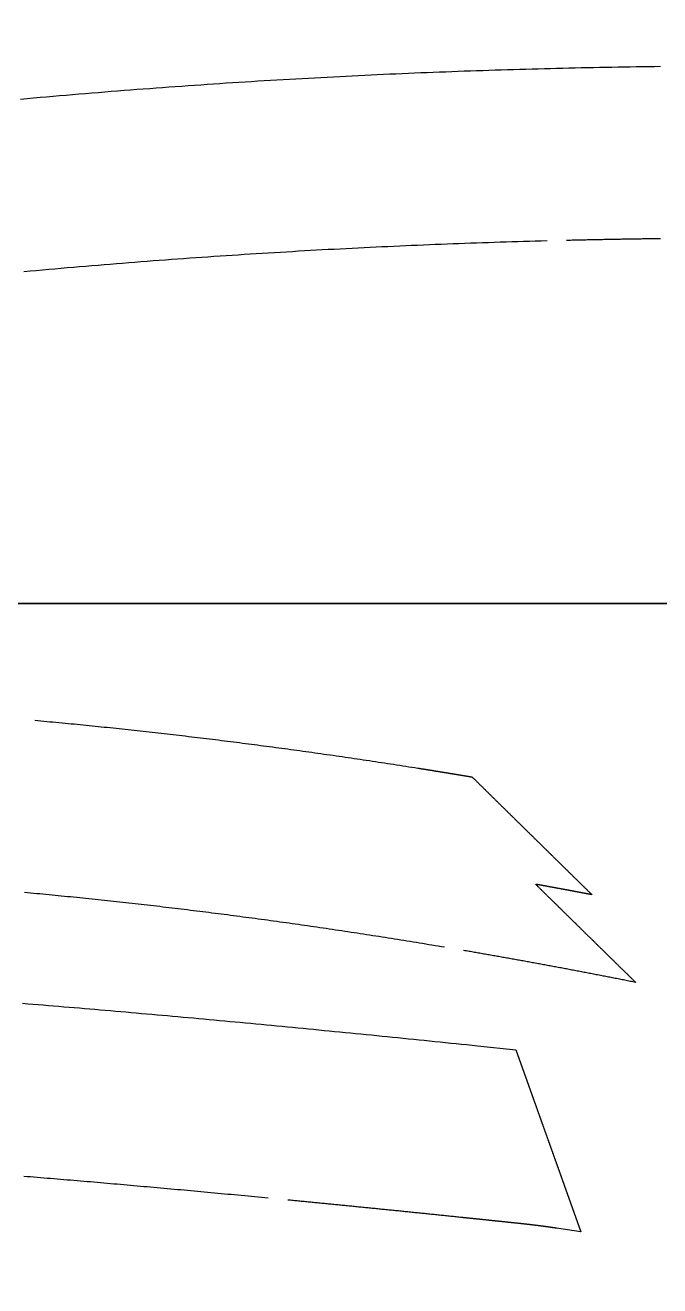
# Model space of a CAD drawing. Extents: x -513 to 387, y 75 to 375.
# Drawn here: x 272.2 to 304.8, y 140.1 to 205 of the extents above; entities that cross this region are included whole.
import ezdxf

# ---------------------------------------------------------------- set-up
doc = ezdxf.new("R2010")
doc.units = 0
doc.layers.get('0').update_dxf_attribs({"linetype": 'CONTINUOUS'})
doc.layers.add('CADRE', color=1, linetype='CONTINUOUS')

msp = doc.modelspace()

# ---------------------------------------------------------------- linework, layer by layer
for p, q in [((295.457, 152.496), (297.429, 152.29)), ((297.429, 152.29), (298.252, 149.986)), ((299.812, 145.619), (300.778, 142.921)), ((300.778, 142.921), (299.527, 143.107))]:
    msp.add_line(p, q)
for points in [[(271.955, 201.223, 0), (272.289, 201.253, 0), (272.624, 201.283, 0), (272.958, 201.313, 0), (273.291, 201.342, 0), (273.625, 201.371, 0), (273.958, 201.4, 0), (274.291, 201.428, 0), (274.624, 201.456, 0), (274.956, 201.484, 0), (275.288, 201.512, 0), (275.62, 201.539, 0), (275.952, 201.566, 0), (276.283, 201.593, 0), (276.614, 201.619, 0), (276.945, 201.645, 0), (277.276, 201.671, 0), (277.606, 201.697, 0), (277.936, 201.722, 0), (278.266, 201.747, 0), (278.596, 201.772, 0), (278.925, 201.796, 0), (279.254, 201.821, 0), (279.583, 201.844, 0), (279.912, 201.868, 0), (280.24, 201.891, 0), (280.568, 201.914, 0), (280.896, 201.937, 0), (281.224, 201.96, 0), (281.551, 201.982, 0), (281.878, 202.004, 0), (282.205, 202.026, 0), (282.531, 202.047, 0), (282.858, 202.068, 0), (283.184, 202.089, 0), (283.51, 202.11, 0), (283.836, 202.13, 0), (284.161, 202.15, 0), (284.486, 202.17, 0), (284.811, 202.189, 0), (285.136, 202.209, 0), (285.461, 202.228, 0), (285.785, 202.246, 0), (286.109, 202.265, 0), (286.433, 202.283, 0), (286.757, 202.301, 0), (287.08, 202.318, 0), (287.403, 202.336, 0), (287.726, 202.353, 0), (288.049, 202.37, 0), (288.371, 202.386, 0), (288.694, 202.403, 0), (289.016, 202.419, 0), (289.338, 202.435, 0), (289.659, 202.45, 0), (289.981, 202.466, 0), (290.302, 202.481, 0), (290.623, 202.495, 0), (290.944, 202.51, 0), (291.264, 202.524, 0), (291.585, 202.538, 0), (291.905, 202.552, 0), (292.225, 202.566, 0), (292.545, 202.579, 0), (292.864, 202.592, 0), (293.184, 202.605, 0), (293.503, 202.617, 0), (293.822, 202.629, 0), (294.141, 202.641, 0), (294.459, 202.653, 0), (294.777, 202.665, 0), (295.096, 202.676, 0), (295.414, 202.687, 0), (295.731, 202.698, 0), (296.049, 202.708, 0), (296.366, 202.719, 0), (296.684, 202.729, 0), (297.001, 202.739, 0), (297.318, 202.748, 0), (297.634, 202.758, 0), (297.951, 202.767, 0), (298.267, 202.775, 0), (298.583, 202.784, 0), (298.899, 202.792, 0), (299.215, 202.801, 0), (299.53, 202.808, 0), (299.846, 202.816, 0), (300.161, 202.824, 0), (300.476, 202.831, 0), (300.791, 202.838, 0), (301.106, 202.844, 0), (301.42, 202.851, 0), (301.734, 202.857, 0), (302.049, 202.863, 0), (302.363, 202.869, 0), (302.676, 202.875, 0), (302.99, 202.88, 0), (303.304, 202.885, 0), (303.617, 202.89, 0), (303.93, 202.895, 0), (304.243, 202.899, 0), (304.556, 202.903, 0), (304.869, 202.907, 0)], [(304.869, 194.031, 0), (304.799, 194.03, 0), (304.728, 194.029, 0), (304.657, 194.028, 0), (304.586, 194.027, 0), (304.515, 194.026, 0), (304.444, 194.025, 0), (304.374, 194.025, 0), (304.303, 194.024, 0), (304.232, 194.023, 0), (304.161, 194.022, 0), (304.09, 194.021, 0), (304.019, 194.019, 0), (303.948, 194.018, 0), (303.877, 194.017, 0), (303.806, 194.016, 0), (303.735, 194.015, 0), (303.664, 194.014, 0), (303.594, 194.013, 0), (303.523, 194.012, 0), (303.452, 194.011, 0), (303.381, 194.01, 0), (303.31, 194.009, 0), (303.239, 194.007, 0), (303.168, 194.006, 0), (303.097, 194.005, 0), (303.026, 194.004, 0), (302.955, 194.003, 0), (302.884, 194.001, 0), (302.812, 194, 0), (302.741, 193.999, 0), (302.67, 193.998, 0), (302.599, 193.996, 0), (302.528, 193.995, 0), (302.457, 193.994, 0), (302.386, 193.993, 0), (302.315, 193.991, 0), (302.244, 193.99, 0), (302.173, 193.989, 0), (302.102, 193.987, 0), (302.03, 193.986, 0), (301.959, 193.985, 0), (301.888, 193.983, 0), (301.817, 193.982, 0), (301.746, 193.98, 0), (301.675, 193.979, 0), (301.603, 193.977, 0), (301.532, 193.976, 0), (301.461, 193.975, 0), (301.39, 193.973, 0), (301.319, 193.972, 0), (301.247, 193.97, 0), (301.176, 193.969, 0), (301.105, 193.967, 0), (301.034, 193.966, 0), (300.962, 193.964, 0), (300.891, 193.962, 0), (300.82, 193.961, 0), (300.749, 193.959, 0), (300.677, 193.958, 0), (300.606, 193.956, 0), (300.535, 193.955, 0), (300.463, 193.953, 0), (300.392, 193.951, 0), (300.321, 193.95, 0), (300.249, 193.948, 0), (300.178, 193.946, 0), (300.107, 193.945, 0), (300.035, 193.943, 0)], [(299.035, 193.918, 0), (298.735, 193.91, 0), (298.433, 193.901, 0), (298.132, 193.893, 0), (297.831, 193.884, 0), (297.529, 193.875, 0), (297.227, 193.866, 0), (296.926, 193.857, 0), (296.623, 193.847, 0), (296.321, 193.837, 0), (296.019, 193.827, 0), (295.716, 193.817, 0), (295.413, 193.807, 0), (295.11, 193.796, 0), (294.807, 193.785, 0), (294.504, 193.774, 0), (294.2, 193.762, 0), (293.897, 193.751, 0), (293.593, 193.739, 0), (293.289, 193.727, 0), (292.985, 193.714, 0), (292.68, 193.702, 0), (292.376, 193.689, 0), (292.071, 193.676, 0), (291.766, 193.663, 0), (291.461, 193.649, 0), (291.155, 193.636, 0), (290.85, 193.622, 0), (290.544, 193.607, 0), (290.238, 193.593, 0), (289.932, 193.578, 0), (289.626, 193.563, 0), (289.319, 193.548, 0), (289.013, 193.533, 0), (288.706, 193.517, 0), (288.399, 193.501, 0), (288.091, 193.485, 0), (287.784, 193.469, 0), (287.476, 193.452, 0), (287.168, 193.435, 0), (286.86, 193.418, 0), (286.552, 193.401, 0), (286.243, 193.383, 0), (285.934, 193.365, 0), (285.626, 193.347, 0), (285.316, 193.329, 0), (285.007, 193.31, 0), (284.697, 193.292, 0), (284.388, 193.272, 0), (284.078, 193.253, 0), (283.767, 193.234, 0), (283.457, 193.214, 0), (283.146, 193.194, 0), (282.835, 193.173, 0), (282.524, 193.153, 0), (282.213, 193.132, 0), (281.901, 193.111, 0), (281.589, 193.089, 0), (281.277, 193.068, 0), (280.965, 193.046, 0), (280.653, 193.024, 0), (280.34, 193.001, 0), (280.027, 192.979, 0), (279.714, 192.956, 0), (279.401, 192.933, 0), (279.087, 192.909, 0), (278.773, 192.886, 0), (278.459, 192.862, 0), (278.145, 192.837, 0), (277.83, 192.813, 0), (277.515, 192.788, 0), (277.2, 192.763, 0), (276.885, 192.738, 0), (276.569, 192.712, 0), (276.254, 192.687, 0), (275.937, 192.661, 0), (275.621, 192.634, 0), (275.305, 192.608, 0), (274.988, 192.581, 0), (274.671, 192.554, 0), (274.354, 192.526, 0), (274.036, 192.499, 0), (273.718, 192.471, 0), (273.4, 192.442, 0), (273.082, 192.414, 0), (272.763, 192.385, 0), (272.445, 192.356, 0), (272.125, 192.327, 0)], [(272.69, 169.247, 0), (272.845, 169.233, 0), (273, 169.219, 0), (273.155, 169.205, 0), (273.31, 169.19, 0), (273.465, 169.176, 0), (273.62, 169.161, 0), (273.775, 169.147, 0), (273.929, 169.132, 0), (274.084, 169.117, 0), (274.239, 169.102, 0), (274.394, 169.087, 0), (274.549, 169.072, 0), (274.704, 169.057, 0), (274.858, 169.042, 0), (275.013, 169.027, 0), (275.168, 169.011, 0), (275.323, 168.996, 0), (275.477, 168.98, 0), (275.632, 168.965, 0), (275.787, 168.949, 0), (275.942, 168.933, 0), (276.096, 168.917, 0), (276.251, 168.901, 0), (276.406, 168.885, 0), (276.561, 168.869, 0), (276.715, 168.853, 0), (276.87, 168.837, 0), (277.025, 168.821, 0), (277.179, 168.804, 0), (277.334, 168.788, 0), (277.489, 168.771, 0), (277.644, 168.754, 0), (277.798, 168.738, 0), (277.953, 168.721, 0), (278.108, 168.704, 0), (278.262, 168.687, 0), (278.417, 168.67, 0), (278.572, 168.652, 0), (278.726, 168.635, 0), (278.881, 168.618, 0), (279.036, 168.6, 0), (279.191, 168.583, 0), (279.345, 168.565, 0), (279.5, 168.548, 0), (279.655, 168.53, 0), (279.809, 168.512, 0), (279.964, 168.494, 0), (280.119, 168.476, 0), (280.274, 168.458, 0), (280.428, 168.44, 0), (280.583, 168.421, 0), (280.738, 168.403, 0), (280.893, 168.385, 0), (281.047, 168.366, 0), (281.202, 168.348, 0), (281.357, 168.329, 0), (281.512, 168.31, 0), (281.667, 168.291, 0), (281.821, 168.272, 0), (281.976, 168.253, 0), (282.131, 168.234, 0), (282.286, 168.215, 0), (282.441, 168.196, 0), (282.596, 168.176, 0), (282.751, 168.157, 0), (282.906, 168.137, 0), (283.06, 168.118, 0), (283.215, 168.098, 0), (283.37, 168.078, 0), (283.525, 168.059, 0), (283.68, 168.039, 0), (283.835, 168.019, 0), (283.99, 167.998, 0), (284.145, 167.978, 0), (284.3, 167.958, 0), (284.455, 167.938, 0), (284.61, 167.917, 0), (284.765, 167.897, 0), (284.921, 167.876, 0), (285.076, 167.855, 0), (285.231, 167.834, 0), (285.386, 167.814, 0), (285.541, 167.793, 0), (285.696, 167.772, 0), (285.851, 167.75, 0), (286.007, 167.729, 0), (286.162, 167.708, 0), (286.317, 167.687, 0), (286.473, 167.665, 0), (286.628, 167.643, 0), (286.783, 167.622, 0), (286.939, 167.6, 0), (287.094, 167.578, 0), (287.249, 167.556, 0), (287.405, 167.534, 0), (287.56, 167.512, 0), (287.716, 167.49, 0), (287.871, 167.468, 0), (288.027, 167.446, 0), (288.182, 167.423, 0), (288.338, 167.401, 0), (288.493, 167.378, 0), (288.649, 167.355, 0), (288.805, 167.333, 0), (288.96, 167.31, 0), (289.116, 167.287, 0), (289.272, 167.264, 0), (289.428, 167.241, 0), (289.584, 167.218, 0), (289.739, 167.194, 0), (289.895, 167.171, 0), (290.051, 167.147, 0), (290.207, 167.124, 0), (290.363, 167.1, 0), (290.519, 167.077, 0), (290.675, 167.053, 0), (290.831, 167.029, 0), (290.987, 167.005, 0), (291.143, 166.981, 0), (291.299, 166.957, 0), (291.456, 166.932, 0), (291.612, 166.908, 0), (291.768, 166.884, 0), (291.924, 166.859, 0), (292.081, 166.835, 0), (292.237, 166.81, 0), (292.394, 166.785, 0)], [(292.394, 166.785, 0), (292.406, 166.783, 0), (292.419, 166.781, 0), (292.431, 166.779, 0), (292.443, 166.777, 0), (292.456, 166.775, 0), (292.468, 166.773, 0), (292.481, 166.771, 0), (292.493, 166.769, 0), (292.506, 166.767, 0), (292.518, 166.765, 0), (292.531, 166.763, 0), (292.543, 166.761, 0), (292.556, 166.759, 0), (292.568, 166.757, 0), (292.581, 166.756, 0), (292.593, 166.754, 0), (292.606, 166.752, 0), (292.618, 166.75, 0), (292.631, 166.748, 0), (292.643, 166.746, 0), (292.656, 166.744, 0), (292.668, 166.742, 0), (292.681, 166.74, 0), (292.693, 166.738, 0), (292.706, 166.736, 0), (292.718, 166.734, 0), (292.731, 166.732, 0), (292.743, 166.73, 0), (292.755, 166.728, 0), (292.768, 166.726, 0), (292.78, 166.724, 0), (292.793, 166.722, 0), (292.805, 166.72, 0), (292.818, 166.718, 0), (292.83, 166.716, 0), (292.843, 166.714, 0), (292.855, 166.712, 0), (292.868, 166.71, 0), (292.88, 166.708, 0), (292.893, 166.706, 0), (292.905, 166.704, 0), (292.918, 166.702, 0), (292.93, 166.7, 0), (292.943, 166.698, 0), (292.955, 166.696, 0), (292.968, 166.694, 0), (292.98, 166.692, 0), (292.993, 166.69, 0), (293.005, 166.688, 0), (293.018, 166.686, 0), (293.03, 166.684, 0), (293.043, 166.682, 0), (293.055, 166.68, 0), (293.068, 166.678, 0), (293.08, 166.676, 0), (293.093, 166.674, 0), (293.105, 166.672, 0), (293.118, 166.67, 0), (293.13, 166.668, 0), (293.143, 166.666, 0), (293.155, 166.664, 0), (293.168, 166.662, 0), (293.18, 166.66, 0), (293.193, 166.658, 0), (293.205, 166.655, 0), (293.218, 166.653, 0), (293.23, 166.651, 0), (293.242, 166.649, 0), (293.255, 166.647, 0), (293.267, 166.645, 0), (293.28, 166.643, 0), (293.292, 166.641, 0), (293.305, 166.639, 0), (293.317, 166.637, 0), (293.33, 166.635, 0), (293.342, 166.633, 0), (293.355, 166.631, 0), (293.367, 166.629, 0), (293.38, 166.627, 0), (293.392, 166.625, 0), (293.405, 166.623, 0), (293.417, 166.621, 0), (293.43, 166.619, 0), (293.442, 166.617, 0), (293.455, 166.615, 0), (293.467, 166.613, 0), (293.48, 166.611, 0), (293.492, 166.609, 0), (293.505, 166.607, 0), (293.517, 166.605, 0), (293.53, 166.603, 0), (293.542, 166.601, 0), (293.555, 166.599, 0), (293.567, 166.597, 0), (293.58, 166.595, 0), (293.592, 166.593, 0), (293.605, 166.591, 0), (293.617, 166.589, 0), (293.63, 166.587, 0), (293.642, 166.585, 0), (293.655, 166.583, 0), (293.667, 166.581, 0), (293.68, 166.579, 0), (293.692, 166.577, 0), (293.705, 166.574, 0), (293.717, 166.572, 0), (293.73, 166.57, 0), (293.742, 166.568, 0), (293.755, 166.566, 0), (293.767, 166.564, 0), (293.78, 166.562, 0), (293.792, 166.56, 0), (293.805, 166.558, 0), (293.817, 166.556, 0), (293.83, 166.554, 0), (293.842, 166.552, 0), (293.855, 166.55, 0), (293.867, 166.548, 0), (293.88, 166.546, 0), (293.892, 166.544, 0), (293.905, 166.542, 0), (293.917, 166.54, 0), (293.93, 166.538, 0), (293.942, 166.536, 0), (293.955, 166.534, 0), (293.968, 166.532, 0), (293.98, 166.53, 0), (293.993, 166.528, 0), (294.005, 166.525, 0), (294.018, 166.523, 0), (294.03, 166.521, 0), (294.043, 166.519, 0), (294.055, 166.517, 0), (294.068, 166.515, 0), (294.08, 166.513, 0), (294.093, 166.511, 0), (294.105, 166.509, 0), (294.118, 166.507, 0), (294.13, 166.505, 0), (294.143, 166.503, 0), (294.155, 166.501, 0), (294.168, 166.499, 0), (294.18, 166.497, 0), (294.193, 166.495, 0), (294.205, 166.493, 0), (294.218, 166.491, 0), (294.23, 166.488, 0), (294.243, 166.486, 0), (294.255, 166.484, 0), (294.268, 166.482, 0), (294.28, 166.48, 0), (294.293, 166.478, 0), (294.305, 166.476, 0), (294.318, 166.474, 0), (294.33, 166.472, 0), (294.343, 166.47, 0), (294.355, 166.468, 0), (294.368, 166.466, 0), (294.38, 166.464, 0), (294.393, 166.462, 0), (294.405, 166.46, 0), (294.418, 166.458, 0), (294.43, 166.455, 0), (294.443, 166.453, 0), (294.456, 166.451, 0), (294.468, 166.449, 0), (294.481, 166.447, 0), (294.493, 166.445, 0), (294.506, 166.443, 0), (294.518, 166.441, 0), (294.531, 166.439, 0), (294.543, 166.437, 0), (294.556, 166.435, 0), (294.568, 166.433, 0), (294.581, 166.431, 0), (294.593, 166.429, 0), (294.606, 166.426, 0), (294.618, 166.424, 0), (294.631, 166.422, 0), (294.643, 166.42, 0), (294.656, 166.418, 0), (294.668, 166.416, 0), (294.681, 166.414, 0), (294.693, 166.412, 0), (294.706, 166.41, 0), (294.718, 166.408, 0), (294.731, 166.406, 0), (294.743, 166.404, 0), (294.756, 166.401, 0), (294.769, 166.399, 0), (294.781, 166.397, 0), (294.794, 166.395, 0), (294.806, 166.393, 0), (294.819, 166.391, 0), (294.831, 166.389, 0), (294.844, 166.387, 0), (294.856, 166.385, 0), (294.869, 166.383, 0), (294.881, 166.381, 0), (294.894, 166.379, 0), (294.906, 166.376, 0), (294.919, 166.374, 0), (294.931, 166.372, 0), (294.944, 166.37, 0), (294.956, 166.368, 0), (294.969, 166.366, 0), (294.981, 166.364, 0), (294.994, 166.362, 0), (295.006, 166.36, 0), (295.019, 166.358, 0), (295.032, 166.356, 0), (295.044, 166.353, 0), (295.057, 166.351, 0), (295.069, 166.349, 0), (295.082, 166.347, 0), (295.094, 166.345, 0), (295.107, 166.343, 0), (295.119, 166.341, 0), (295.132, 166.339, 0), (295.144, 166.337, 0), (295.157, 166.335, 0), (295.169, 166.332, 0), (295.182, 166.33, 0)], [(295.182, 166.33, 0), (295.209, 166.303, 0), (295.237, 166.276, 0), (295.265, 166.249, 0), (295.292, 166.222, 0), (295.32, 166.194, 0), (295.348, 166.167, 0), (295.375, 166.14, 0), (295.403, 166.113, 0), (295.43, 166.086, 0), (295.458, 166.058, 0), (295.486, 166.031, 0), (295.513, 166.004, 0), (295.541, 165.977, 0), (295.569, 165.95, 0), (295.596, 165.922, 0), (295.624, 165.895, 0), (295.651, 165.868, 0), (295.679, 165.841, 0), (295.707, 165.814, 0), (295.734, 165.786, 0), (295.762, 165.759, 0), (295.79, 165.732, 0), (295.817, 165.705, 0), (295.845, 165.678, 0), (295.873, 165.65, 0), (295.9, 165.623, 0), (295.928, 165.596, 0), (295.955, 165.569, 0), (295.983, 165.542, 0), (296.011, 165.514, 0), (296.038, 165.487, 0), (296.066, 165.46, 0), (296.094, 165.433, 0), (296.121, 165.406, 0), (296.149, 165.378, 0), (296.176, 165.351, 0), (296.204, 165.324, 0), (296.232, 165.297, 0), (296.259, 165.27, 0), (296.287, 165.242, 0), (296.315, 165.215, 0), (296.342, 165.188, 0), (296.37, 165.161, 0), (296.397, 165.134, 0), (296.425, 165.106, 0), (296.453, 165.079, 0), (296.48, 165.052, 0), (296.508, 165.025, 0), (296.536, 164.998, 0), (296.563, 164.97, 0), (296.591, 164.943, 0), (296.619, 164.916, 0), (296.646, 164.889, 0), (296.674, 164.862, 0), (296.701, 164.835, 0), (296.729, 164.807, 0), (296.757, 164.78, 0), (296.784, 164.753, 0), (296.812, 164.726, 0), (296.84, 164.699, 0), (296.867, 164.671, 0), (296.895, 164.644, 0), (296.922, 164.617, 0), (296.95, 164.59, 0), (296.978, 164.563, 0), (297.005, 164.535, 0), (297.033, 164.508, 0), (297.061, 164.481, 0), (297.088, 164.454, 0), (297.116, 164.427, 0), (297.144, 164.4, 0), (297.171, 164.372, 0), (297.199, 164.345, 0), (297.226, 164.318, 0), (297.254, 164.291, 0), (297.282, 164.264, 0), (297.309, 164.236, 0), (297.337, 164.209, 0), (297.365, 164.182, 0), (297.392, 164.155, 0), (297.42, 164.128, 0), (297.448, 164.101, 0), (297.475, 164.073, 0), (297.503, 164.046, 0), (297.53, 164.019, 0), (297.558, 163.992, 0), (297.586, 163.965, 0), (297.613, 163.937, 0), (297.641, 163.91, 0), (297.669, 163.883, 0), (297.696, 163.856, 0), (297.724, 163.829, 0), (297.752, 163.801, 0), (297.779, 163.774, 0), (297.807, 163.747, 0), (297.834, 163.72, 0), (297.862, 163.693, 0), (297.89, 163.666, 0), (297.917, 163.638, 0), (297.945, 163.611, 0), (297.973, 163.584, 0), (298, 163.557, 0), (298.028, 163.53, 0), (298.056, 163.503, 0), (298.083, 163.475, 0), (298.111, 163.448, 0), (298.138, 163.421, 0), (298.166, 163.394, 0), (298.194, 163.367, 0), (298.221, 163.339, 0), (298.249, 163.312, 0), (298.277, 163.285, 0), (298.304, 163.258, 0), (298.332, 163.231, 0), (298.36, 163.204, 0), (298.387, 163.176, 0), (298.415, 163.149, 0), (298.442, 163.122, 0), (298.47, 163.095, 0), (298.498, 163.068, 0), (298.525, 163.04, 0), (298.553, 163.013, 0), (298.581, 162.986, 0), (298.608, 162.959, 0), (298.636, 162.932, 0), (298.664, 162.905, 0), (298.691, 162.877, 0), (298.719, 162.85, 0), (298.747, 162.823, 0), (298.774, 162.796, 0), (298.802, 162.769, 0), (298.829, 162.742, 0), (298.857, 162.714, 0), (298.885, 162.687, 0), (298.912, 162.66, 0), (298.94, 162.633, 0), (298.968, 162.606, 0), (298.995, 162.579, 0), (299.023, 162.551, 0), (299.051, 162.524, 0), (299.078, 162.497, 0), (299.106, 162.47, 0), (299.134, 162.443, 0), (299.161, 162.415, 0), (299.189, 162.388, 0), (299.216, 162.361, 0), (299.244, 162.334, 0), (299.272, 162.307, 0), (299.299, 162.28, 0), (299.327, 162.252, 0), (299.355, 162.225, 0), (299.382, 162.198, 0), (299.41, 162.171, 0), (299.438, 162.144, 0), (299.465, 162.117, 0), (299.493, 162.089, 0), (299.521, 162.062, 0), (299.548, 162.035, 0), (299.576, 162.008, 0), (299.604, 161.981, 0), (299.631, 161.954, 0), (299.659, 161.926, 0), (299.686, 161.899, 0), (299.714, 161.872, 0), (299.742, 161.845, 0), (299.769, 161.818, 0), (299.797, 161.791, 0), (299.825, 161.763, 0), (299.852, 161.736, 0), (299.88, 161.709, 0), (299.908, 161.682, 0), (299.935, 161.655, 0), (299.963, 161.628, 0), (299.991, 161.6, 0), (300.018, 161.573, 0), (300.046, 161.546, 0), (300.074, 161.519, 0), (300.101, 161.492, 0), (300.129, 161.465, 0), (300.156, 161.437, 0), (300.184, 161.41, 0), (300.212, 161.383, 0), (300.239, 161.356, 0), (300.267, 161.329, 0), (300.295, 161.302, 0), (300.322, 161.274, 0), (300.35, 161.247, 0), (300.378, 161.22, 0), (300.405, 161.193, 0), (300.433, 161.166, 0), (300.461, 161.139, 0), (300.488, 161.111, 0), (300.516, 161.084, 0), (300.544, 161.057, 0), (300.571, 161.03, 0), (300.599, 161.003, 0), (300.627, 160.976, 0), (300.654, 160.948, 0), (300.682, 160.921, 0), (300.71, 160.894, 0), (300.737, 160.867, 0), (300.765, 160.84, 0), (300.793, 160.813, 0), (300.82, 160.785, 0), (300.848, 160.758, 0), (300.876, 160.731, 0), (300.903, 160.704, 0), (300.931, 160.677, 0), (300.958, 160.65, 0), (300.986, 160.622, 0), (301.014, 160.595, 0), (301.041, 160.568, 0), (301.069, 160.541, 0), (301.097, 160.514, 0), (301.124, 160.487, 0), (301.152, 160.459, 0), (301.18, 160.432, 0), (301.207, 160.405, 0), (301.235, 160.378, 0), (301.263, 160.351, 0), (301.29, 160.324, 0), (301.318, 160.296, 0), (301.346, 160.269, 0)], [(293.759, 157.565, 0), (293.598, 157.592, 0), (293.437, 157.619, 0), (293.276, 157.646, 0), (293.116, 157.673, 0), (292.955, 157.699, 0), (292.794, 157.726, 0), (292.633, 157.752, 0), (292.473, 157.779, 0), (292.312, 157.805, 0), (292.152, 157.831, 0), (291.991, 157.857, 0), (291.831, 157.883, 0), (291.67, 157.909, 0), (291.51, 157.934, 0), (291.35, 157.96, 0), (291.19, 157.986, 0), (291.029, 158.011, 0), (290.869, 158.036, 0), (290.709, 158.062, 0), (290.549, 158.087, 0), (290.389, 158.112, 0), (290.229, 158.137, 0), (290.069, 158.162, 0), (289.909, 158.187, 0), (289.749, 158.211, 0), (289.59, 158.236, 0), (289.43, 158.26, 0), (289.27, 158.285, 0), (289.11, 158.309, 0), (288.951, 158.333, 0), (288.791, 158.358, 0), (288.632, 158.382, 0), (288.472, 158.406, 0), (288.313, 158.429, 0), (288.153, 158.453, 0), (287.994, 158.477, 0), (287.834, 158.5, 0), (287.675, 158.524, 0), (287.516, 158.547, 0), (287.356, 158.571, 0), (287.197, 158.594, 0), (287.038, 158.617, 0), (286.879, 158.64, 0), (286.72, 158.663, 0), (286.561, 158.686, 0), (286.402, 158.709, 0), (286.243, 158.731, 0), (286.084, 158.754, 0), (285.925, 158.776, 0), (285.766, 158.799, 0), (285.607, 158.821, 0), (285.448, 158.843, 0), (285.289, 158.865, 0), (285.13, 158.887, 0), (284.971, 158.909, 0), (284.812, 158.931, 0), (284.654, 158.953, 0), (284.495, 158.974, 0), (284.336, 158.996, 0), (284.178, 159.017, 0), (284.019, 159.039, 0), (283.86, 159.06, 0), (283.702, 159.081, 0), (283.543, 159.102, 0), (283.384, 159.123, 0), (283.226, 159.144, 0), (283.067, 159.165, 0), (282.909, 159.185, 0), (282.75, 159.206, 0), (282.592, 159.227, 0), (282.433, 159.247, 0), (282.275, 159.267, 0), (282.117, 159.288, 0), (281.958, 159.308, 0), (281.8, 159.328, 0), (281.641, 159.348, 0), (281.483, 159.368, 0), (281.325, 159.388, 0), (281.166, 159.407, 0), (281.008, 159.427, 0), (280.85, 159.446, 0), (280.692, 159.466, 0), (280.533, 159.485, 0), (280.375, 159.504, 0), (280.217, 159.524, 0), (280.059, 159.543, 0), (279.9, 159.562, 0), (279.742, 159.58, 0), (279.584, 159.599, 0), (279.426, 159.618, 0), (279.268, 159.637, 0), (279.109, 159.655, 0), (278.951, 159.674, 0), (278.793, 159.692, 0), (278.635, 159.71, 0), (278.477, 159.728, 0), (278.319, 159.746, 0), (278.16, 159.764, 0), (278.002, 159.782, 0), (277.844, 159.8, 0), (277.686, 159.818, 0), (277.528, 159.835, 0), (277.37, 159.853, 0), (277.212, 159.87, 0), (277.054, 159.888, 0), (276.895, 159.905, 0), (276.737, 159.922, 0), (276.579, 159.939, 0), (276.421, 159.956, 0), (276.263, 159.973, 0), (276.105, 159.99, 0), (275.947, 160.007, 0), (275.789, 160.023, 0), (275.63, 160.04, 0), (275.472, 160.057, 0), (275.314, 160.073, 0), (275.156, 160.089, 0), (274.998, 160.105, 0), (274.84, 160.121, 0), (274.682, 160.138, 0), (274.523, 160.153, 0), (274.365, 160.169, 0), (274.207, 160.185, 0), (274.049, 160.201, 0), (273.891, 160.216, 0), (273.732, 160.232, 0), (273.574, 160.247, 0), (273.416, 160.263, 0), (273.258, 160.278, 0), (273.099, 160.293, 0), (272.941, 160.308, 0), (272.783, 160.323, 0), (272.625, 160.338, 0), (272.466, 160.353, 0), (272.308, 160.367, 0), (272.15, 160.382, 0)], [(301.346, 160.269, 0), (301.333, 160.272, 0), (301.32, 160.274, 0), (301.307, 160.277, 0), (301.294, 160.279, 0), (301.281, 160.282, 0), (301.268, 160.284, 0), (301.255, 160.287, 0), (301.242, 160.289, 0), (301.229, 160.291, 0), (301.216, 160.294, 0), (301.203, 160.296, 0), (301.19, 160.299, 0), (301.177, 160.301, 0), (301.164, 160.304, 0), (301.151, 160.306, 0), (301.138, 160.309, 0), (301.125, 160.311, 0), (301.112, 160.314, 0), (301.099, 160.316, 0), (301.086, 160.319, 0), (301.073, 160.321, 0), (301.06, 160.323, 0), (301.047, 160.326, 0), (301.034, 160.328, 0), (301.021, 160.331, 0), (301.008, 160.333, 0), (300.995, 160.336, 0), (300.982, 160.338, 0), (300.969, 160.341, 0), (300.956, 160.343, 0), (300.943, 160.346, 0), (300.93, 160.348, 0), (300.917, 160.35, 0), (300.904, 160.353, 0), (300.891, 160.355, 0), (300.878, 160.358, 0), (300.865, 160.36, 0), (300.852, 160.363, 0), (300.839, 160.365, 0), (300.826, 160.368, 0), (300.813, 160.37, 0), (300.8, 160.373, 0), (300.787, 160.375, 0), (300.774, 160.377, 0), (300.761, 160.38, 0), (300.748, 160.382, 0), (300.735, 160.385, 0), (300.722, 160.387, 0), (300.709, 160.39, 0), (300.696, 160.392, 0), (300.683, 160.395, 0), (300.67, 160.397, 0), (300.657, 160.399, 0), (300.644, 160.402, 0), (300.631, 160.404, 0), (300.618, 160.407, 0), (300.605, 160.409, 0), (300.592, 160.412, 0), (300.579, 160.414, 0), (300.566, 160.417, 0), (300.553, 160.419, 0), (300.54, 160.421, 0), (300.527, 160.424, 0), (300.514, 160.426, 0), (300.501, 160.429, 0), (300.489, 160.431, 0), (300.476, 160.434, 0), (300.463, 160.436, 0), (300.45, 160.438, 0), (300.437, 160.441, 0), (300.424, 160.443, 0), (300.411, 160.446, 0), (300.398, 160.448, 0), (300.385, 160.451, 0), (300.372, 160.453, 0), (300.359, 160.455, 0), (300.346, 160.458, 0), (300.333, 160.46, 0), (300.32, 160.463, 0), (300.307, 160.465, 0), (300.294, 160.468, 0), (300.281, 160.47, 0), (300.268, 160.472, 0), (300.255, 160.475, 0), (300.242, 160.477, 0), (300.229, 160.48, 0), (300.216, 160.482, 0), (300.203, 160.485, 0), (300.19, 160.487, 0), (300.177, 160.489, 0), (300.164, 160.492, 0), (300.151, 160.494, 0), (300.138, 160.497, 0), (300.125, 160.499, 0), (300.112, 160.502, 0), (300.099, 160.504, 0), (300.086, 160.506, 0), (300.073, 160.509, 0), (300.06, 160.511, 0), (300.047, 160.514, 0), (300.034, 160.516, 0), (300.021, 160.518, 0), (300.008, 160.521, 0), (299.995, 160.523, 0), (299.982, 160.526, 0), (299.969, 160.528, 0), (299.956, 160.531, 0), (299.943, 160.533, 0), (299.93, 160.535, 0), (299.917, 160.538, 0), (299.904, 160.54, 0), (299.891, 160.543, 0), (299.878, 160.545, 0), (299.865, 160.547, 0), (299.852, 160.55, 0), (299.839, 160.552, 0), (299.826, 160.555, 0), (299.813, 160.557, 0), (299.8, 160.559, 0), (299.787, 160.562, 0), (299.774, 160.564, 0), (299.761, 160.567, 0), (299.748, 160.569, 0), (299.735, 160.571, 0), (299.723, 160.574, 0), (299.71, 160.576, 0), (299.697, 160.579, 0), (299.684, 160.581, 0), (299.671, 160.583, 0), (299.658, 160.586, 0), (299.645, 160.588, 0), (299.632, 160.591, 0), (299.619, 160.593, 0), (299.606, 160.595, 0), (299.593, 160.598, 0), (299.58, 160.6, 0), (299.567, 160.603, 0), (299.554, 160.605, 0), (299.541, 160.607, 0), (299.528, 160.61, 0), (299.515, 160.612, 0), (299.502, 160.615, 0), (299.489, 160.617, 0), (299.476, 160.619, 0), (299.463, 160.622, 0), (299.45, 160.624, 0), (299.437, 160.627, 0), (299.424, 160.629, 0), (299.411, 160.631, 0), (299.398, 160.634, 0), (299.385, 160.636, 0), (299.372, 160.639, 0), (299.359, 160.641, 0), (299.346, 160.643, 0), (299.333, 160.646, 0), (299.32, 160.648, 0), (299.307, 160.65, 0), (299.294, 160.653, 0), (299.281, 160.655, 0), (299.268, 160.658, 0), (299.255, 160.66, 0), (299.242, 160.662, 0), (299.229, 160.665, 0), (299.216, 160.667, 0), (299.203, 160.67, 0), (299.19, 160.672, 0), (299.177, 160.674, 0), (299.164, 160.677, 0), (299.151, 160.679, 0), (299.138, 160.681, 0), (299.125, 160.684, 0), (299.112, 160.686, 0), (299.099, 160.689, 0), (299.087, 160.691, 0), (299.074, 160.693, 0), (299.061, 160.696, 0), (299.048, 160.698, 0), (299.035, 160.7, 0), (299.022, 160.703, 0), (299.009, 160.705, 0), (298.996, 160.708, 0), (298.983, 160.71, 0), (298.97, 160.712, 0), (298.957, 160.715, 0), (298.944, 160.717, 0), (298.931, 160.719, 0), (298.918, 160.722, 0), (298.905, 160.724, 0), (298.892, 160.727, 0), (298.879, 160.729, 0), (298.866, 160.731, 0), (298.853, 160.734, 0), (298.84, 160.736, 0), (298.827, 160.738, 0), (298.814, 160.741, 0), (298.801, 160.743, 0), (298.788, 160.745, 0), (298.775, 160.748, 0), (298.762, 160.75, 0), (298.749, 160.753, 0), (298.736, 160.755, 0), (298.723, 160.757, 0), (298.71, 160.76, 0), (298.697, 160.762, 0), (298.684, 160.764, 0), (298.671, 160.767, 0), (298.658, 160.769, 0), (298.645, 160.771, 0), (298.632, 160.774, 0), (298.619, 160.776, 0), (298.606, 160.778, 0), (298.593, 160.781, 0), (298.58, 160.783, 0), (298.567, 160.786, 0), (298.555, 160.788, 0), (298.542, 160.79, 0), (298.529, 160.793, 0), (298.516, 160.795, 0), (298.503, 160.797, 0), (298.49, 160.8, 0), (298.477, 160.802, 0), (298.464, 160.804, 0), (298.451, 160.807, 0)], [(298.451, 160.807, 0), (298.474, 160.784, 0), (298.497, 160.761, 0), (298.52, 160.739, 0), (298.543, 160.716, 0), (298.566, 160.693, 0), (298.589, 160.671, 0), (298.612, 160.648, 0), (298.635, 160.625, 0), (298.658, 160.603, 0), (298.681, 160.58, 0), (298.704, 160.557, 0), (298.727, 160.535, 0), (298.75, 160.512, 0), (298.773, 160.489, 0), (298.797, 160.467, 0), (298.82, 160.444, 0), (298.843, 160.422, 0), (298.866, 160.399, 0), (298.889, 160.376, 0), (298.912, 160.354, 0), (298.935, 160.331, 0), (298.958, 160.308, 0), (298.981, 160.286, 0), (299.004, 160.263, 0), (299.027, 160.24, 0), (299.05, 160.218, 0), (299.073, 160.195, 0), (299.096, 160.172, 0), (299.119, 160.15, 0), (299.142, 160.127, 0), (299.165, 160.104, 0), (299.188, 160.082, 0), (299.212, 160.059, 0), (299.235, 160.036, 0), (299.258, 160.014, 0), (299.281, 159.991, 0), (299.304, 159.968, 0), (299.327, 159.946, 0), (299.35, 159.923, 0), (299.373, 159.9, 0), (299.396, 159.878, 0), (299.419, 159.855, 0), (299.442, 159.832, 0), (299.465, 159.81, 0), (299.488, 159.787, 0), (299.511, 159.764, 0), (299.534, 159.742, 0), (299.557, 159.719, 0), (299.58, 159.696, 0), (299.603, 159.674, 0), (299.627, 159.651, 0), (299.65, 159.629, 0), (299.673, 159.606, 0), (299.696, 159.583, 0), (299.719, 159.561, 0), (299.742, 159.538, 0), (299.765, 159.515, 0), (299.788, 159.493, 0), (299.811, 159.47, 0), (299.834, 159.447, 0), (299.857, 159.425, 0), (299.88, 159.402, 0), (299.903, 159.379, 0), (299.926, 159.357, 0), (299.949, 159.334, 0), (299.972, 159.311, 0), (299.995, 159.289, 0), (300.018, 159.266, 0), (300.042, 159.243, 0), (300.065, 159.221, 0), (300.088, 159.198, 0), (300.111, 159.175, 0), (300.134, 159.153, 0), (300.157, 159.13, 0), (300.18, 159.108, 0), (300.203, 159.085, 0), (300.226, 159.062, 0), (300.249, 159.04, 0), (300.272, 159.017, 0), (300.295, 158.994, 0), (300.318, 158.972, 0), (300.341, 158.949, 0), (300.364, 158.926, 0), (300.387, 158.904, 0), (300.41, 158.881, 0), (300.434, 158.858, 0), (300.457, 158.836, 0), (300.48, 158.813, 0), (300.503, 158.79, 0), (300.526, 158.768, 0), (300.549, 158.745, 0), (300.572, 158.722, 0), (300.595, 158.7, 0), (300.618, 158.677, 0), (300.641, 158.655, 0), (300.664, 158.632, 0), (300.687, 158.609, 0), (300.71, 158.587, 0), (300.733, 158.564, 0), (300.756, 158.541, 0), (300.779, 158.519, 0), (300.802, 158.496, 0), (300.826, 158.473, 0), (300.849, 158.451, 0), (300.872, 158.428, 0), (300.895, 158.405, 0), (300.918, 158.383, 0), (300.941, 158.36, 0), (300.964, 158.337, 0), (300.987, 158.315, 0), (301.01, 158.292, 0), (301.033, 158.27, 0), (301.056, 158.247, 0), (301.079, 158.224, 0), (301.102, 158.202, 0), (301.125, 158.179, 0), (301.148, 158.156, 0), (301.171, 158.134, 0), (301.194, 158.111, 0), (301.218, 158.088, 0), (301.241, 158.066, 0), (301.264, 158.043, 0), (301.287, 158.02, 0), (301.31, 157.998, 0), (301.333, 157.975, 0), (301.356, 157.953, 0), (301.379, 157.93, 0), (301.402, 157.907, 0), (301.425, 157.885, 0), (301.448, 157.862, 0), (301.471, 157.839, 0), (301.494, 157.817, 0), (301.517, 157.794, 0), (301.54, 157.771, 0), (301.563, 157.749, 0), (301.587, 157.726, 0), (301.61, 157.703, 0), (301.633, 157.681, 0), (301.656, 157.658, 0), (301.679, 157.636, 0), (301.702, 157.613, 0), (301.725, 157.59, 0), (301.748, 157.568, 0), (301.771, 157.545, 0), (301.794, 157.522, 0), (301.817, 157.5, 0), (301.84, 157.477, 0), (301.863, 157.454, 0), (301.886, 157.432, 0), (301.909, 157.409, 0), (301.933, 157.386, 0), (301.956, 157.364, 0), (301.979, 157.341, 0), (302.002, 157.319, 0), (302.025, 157.296, 0), (302.048, 157.273, 0), (302.071, 157.251, 0), (302.094, 157.228, 0), (302.117, 157.205, 0), (302.14, 157.183, 0), (302.163, 157.16, 0), (302.186, 157.137, 0), (302.209, 157.115, 0), (302.232, 157.092, 0), (302.255, 157.07, 0), (302.279, 157.047, 0), (302.302, 157.024, 0), (302.325, 157.002, 0), (302.348, 156.979, 0), (302.371, 156.956, 0), (302.394, 156.934, 0), (302.417, 156.911, 0), (302.44, 156.888, 0), (302.463, 156.866, 0), (302.486, 156.843, 0), (302.509, 156.82, 0), (302.532, 156.798, 0), (302.555, 156.775, 0), (302.578, 156.753, 0), (302.601, 156.73, 0), (302.625, 156.707, 0), (302.648, 156.685, 0), (302.671, 156.662, 0), (302.694, 156.639, 0), (302.717, 156.617, 0), (302.74, 156.594, 0), (302.763, 156.571, 0), (302.786, 156.549, 0), (302.809, 156.526, 0), (302.832, 156.504, 0), (302.855, 156.481, 0), (302.878, 156.458, 0), (302.901, 156.436, 0), (302.924, 156.413, 0), (302.948, 156.39, 0), (302.971, 156.368, 0), (302.994, 156.345, 0), (303.017, 156.322, 0), (303.04, 156.3, 0), (303.063, 156.277, 0), (303.086, 156.255, 0), (303.109, 156.232, 0), (303.132, 156.209, 0), (303.155, 156.187, 0), (303.178, 156.164, 0), (303.201, 156.141, 0), (303.224, 156.119, 0), (303.247, 156.096, 0), (303.271, 156.073, 0), (303.294, 156.051, 0), (303.317, 156.028, 0), (303.34, 156.006, 0), (303.363, 155.983, 0), (303.386, 155.96, 0), (303.409, 155.938, 0), (303.432, 155.915, 0), (303.455, 155.892, 0), (303.478, 155.87, 0), (303.501, 155.847, 0), (303.524, 155.824, 0), (303.547, 155.802, 0), (303.57, 155.779, 0), (303.594, 155.757, 0)], [(303.594, 155.757, 0), (303.524, 155.77, 0), (303.454, 155.784, 0), (303.384, 155.798, 0), (303.314, 155.812, 0), (303.244, 155.826, 0), (303.175, 155.84, 0), (303.105, 155.854, 0), (303.035, 155.867, 0), (302.965, 155.881, 0), (302.895, 155.895, 0), (302.825, 155.909, 0), (302.756, 155.923, 0), (302.686, 155.936, 0), (302.616, 155.95, 0), (302.546, 155.964, 0), (302.476, 155.977, 0), (302.407, 155.991, 0), (302.337, 156.005, 0), (302.267, 156.018, 0), (302.197, 156.032, 0), (302.127, 156.046, 0), (302.058, 156.059, 0), (301.988, 156.073, 0), (301.918, 156.086, 0), (301.848, 156.1, 0), (301.778, 156.113, 0), (301.709, 156.127, 0), (301.639, 156.14, 0), (301.569, 156.154, 0), (301.499, 156.167, 0), (301.43, 156.181, 0), (301.36, 156.194, 0), (301.29, 156.208, 0), (301.22, 156.221, 0), (301.151, 156.234, 0), (301.081, 156.248, 0), (301.011, 156.261, 0), (300.941, 156.275, 0), (300.872, 156.288, 0), (300.802, 156.301, 0), (300.732, 156.314, 0), (300.662, 156.328, 0), (300.593, 156.341, 0), (300.523, 156.354, 0), (300.453, 156.368, 0), (300.383, 156.381, 0), (300.314, 156.394, 0), (300.244, 156.407, 0), (300.174, 156.42, 0), (300.104, 156.433, 0), (300.035, 156.447, 0), (299.965, 156.46, 0), (299.895, 156.473, 0), (299.826, 156.486, 0), (299.756, 156.499, 0), (299.686, 156.512, 0), (299.616, 156.525, 0), (299.547, 156.538, 0), (299.477, 156.551, 0), (299.407, 156.564, 0), (299.338, 156.577, 0), (299.268, 156.59, 0), (299.198, 156.603, 0), (299.129, 156.616, 0), (299.059, 156.629, 0), (298.989, 156.642, 0), (298.92, 156.655, 0), (298.85, 156.668, 0), (298.78, 156.68, 0), (298.711, 156.693, 0), (298.641, 156.706, 0), (298.571, 156.719, 0), (298.502, 156.732, 0), (298.432, 156.744, 0), (298.362, 156.757, 0), (298.293, 156.77, 0), (298.223, 156.783, 0), (298.153, 156.795, 0), (298.084, 156.808, 0), (298.014, 156.821, 0), (297.944, 156.833, 0), (297.875, 156.846, 0), (297.805, 156.859, 0), (297.736, 156.871, 0), (297.666, 156.884, 0), (297.596, 156.897, 0), (297.527, 156.909, 0), (297.457, 156.922, 0), (297.387, 156.934, 0), (297.318, 156.947, 0), (297.248, 156.959, 0), (297.179, 156.972, 0), (297.109, 156.984, 0), (297.039, 156.997, 0), (296.97, 157.009, 0), (296.9, 157.021, 0), (296.831, 157.034, 0), (296.761, 157.046, 0), (296.692, 157.059, 0), (296.622, 157.071, 0), (296.552, 157.083, 0), (296.483, 157.096, 0), (296.413, 157.108, 0), (296.344, 157.12, 0), (296.274, 157.132, 0), (296.205, 157.145, 0), (296.135, 157.157, 0), (296.066, 157.169, 0), (295.996, 157.181, 0), (295.926, 157.194, 0), (295.857, 157.206, 0), (295.787, 157.218, 0), (295.718, 157.23, 0), (295.648, 157.242, 0), (295.579, 157.254, 0), (295.509, 157.266, 0), (295.44, 157.278, 0), (295.37, 157.29, 0), (295.301, 157.303, 0), (295.231, 157.315, 0), (295.162, 157.327, 0), (295.092, 157.339, 0), (295.023, 157.351, 0), (294.953, 157.362, 0), (294.884, 157.374, 0), (294.814, 157.386, 0), (294.745, 157.398, 0)], [(272.057, 154.682, 0), (272.322, 154.66, 0), (272.587, 154.639, 0), (272.852, 154.617, 0), (273.118, 154.595, 0), (273.383, 154.574, 0), (273.649, 154.552, 0), (273.914, 154.53, 0), (274.18, 154.508, 0), (274.446, 154.485, 0), (274.711, 154.463, 0), (274.977, 154.441, 0), (275.243, 154.418, 0), (275.509, 154.396, 0), (275.775, 154.373, 0), (276.041, 154.35, 0), (276.307, 154.327, 0), (276.574, 154.304, 0), (276.84, 154.281, 0), (277.106, 154.258, 0), (277.373, 154.235, 0), (277.639, 154.212, 0), (277.906, 154.188, 0), (278.173, 154.165, 0), (278.439, 154.141, 0), (278.706, 154.118, 0), (278.973, 154.094, 0), (279.24, 154.07, 0), (279.507, 154.046, 0), (279.775, 154.022, 0), (280.042, 153.998, 0), (280.309, 153.974, 0), (280.577, 153.95, 0), (280.844, 153.925, 0), (281.112, 153.901, 0), (281.38, 153.876, 0), (281.647, 153.852, 0), (281.915, 153.827, 0), (282.183, 153.802, 0), (282.452, 153.777, 0), (282.72, 153.752, 0), (282.988, 153.727, 0), (283.257, 153.702, 0), (283.525, 153.677, 0), (283.794, 153.652, 0), (284.062, 153.627, 0), (284.331, 153.601, 0), (284.6, 153.576, 0), (284.869, 153.55, 0), (285.138, 153.525, 0), (285.408, 153.499, 0), (285.677, 153.473, 0), (285.947, 153.447, 0), (286.216, 153.421, 0), (286.486, 153.395, 0), (286.756, 153.369, 0), (287.026, 153.343, 0), (287.296, 153.317, 0), (287.566, 153.29, 0), (287.836, 153.264, 0), (288.107, 153.237, 0), (288.377, 153.211, 0), (288.648, 153.184, 0), (288.919, 153.158, 0), (289.189, 153.131, 0), (289.461, 153.104, 0), (289.732, 153.077, 0), (290.003, 153.05, 0), (290.274, 153.023, 0), (290.546, 152.996, 0), (290.818, 152.969, 0), (291.089, 152.941, 0), (291.361, 152.914, 0), (291.634, 152.887, 0), (291.906, 152.859, 0), (292.178, 152.832, 0), (292.451, 152.804, 0), (292.723, 152.776, 0), (292.996, 152.749, 0), (293.269, 152.721, 0), (293.542, 152.693, 0), (293.815, 152.665, 0), (294.089, 152.637, 0), (294.362, 152.609, 0), (294.636, 152.581, 0), (294.909, 152.553, 0), (295.183, 152.524, 0), (295.457, 152.496, 0)], [(298.252, 149.986, 0), (298.259, 149.966, 0), (298.266, 149.947, 0), (298.273, 149.927, 0), (298.28, 149.908, 0), (298.287, 149.888, 0), (298.294, 149.868, 0), (298.301, 149.849, 0), (298.308, 149.829, 0), (298.315, 149.81, 0), (298.322, 149.79, 0), (298.329, 149.77, 0), (298.336, 149.751, 0), (298.343, 149.731, 0), (298.35, 149.712, 0), (298.357, 149.692, 0), (298.364, 149.673, 0), (298.371, 149.653, 0), (298.378, 149.633, 0), (298.385, 149.614, 0), (298.392, 149.594, 0), (298.399, 149.575, 0), (298.406, 149.555, 0), (298.413, 149.536, 0), (298.42, 149.516, 0), (298.427, 149.496, 0), (298.434, 149.477, 0), (298.441, 149.457, 0), (298.448, 149.438, 0), (298.455, 149.418, 0), (298.462, 149.399, 0), (298.469, 149.379, 0), (298.475, 149.359, 0), (298.482, 149.34, 0), (298.489, 149.32, 0), (298.496, 149.301, 0), (298.503, 149.281, 0), (298.51, 149.261, 0), (298.517, 149.242, 0), (298.524, 149.222, 0), (298.531, 149.203, 0), (298.538, 149.183, 0), (298.545, 149.164, 0), (298.552, 149.144, 0), (298.559, 149.124, 0), (298.566, 149.105, 0), (298.573, 149.085, 0), (298.58, 149.066, 0), (298.587, 149.046, 0), (298.594, 149.026, 0), (298.601, 149.007, 0), (298.608, 148.987, 0), (298.615, 148.968, 0), (298.622, 148.948, 0), (298.629, 148.929, 0), (298.636, 148.909, 0), (298.643, 148.889, 0), (298.65, 148.87, 0), (298.657, 148.85, 0), (298.664, 148.831, 0), (298.671, 148.811, 0), (298.678, 148.792, 0), (298.685, 148.772, 0), (298.692, 148.752, 0), (298.699, 148.733, 0), (298.706, 148.713, 0), (298.713, 148.694, 0), (298.72, 148.674, 0), (298.727, 148.654, 0), (298.734, 148.635, 0), (298.741, 148.615, 0), (298.748, 148.596, 0), (298.755, 148.576, 0), (298.762, 148.557, 0), (298.769, 148.537, 0), (298.776, 148.517, 0), (298.783, 148.498, 0), (298.79, 148.478, 0), (298.797, 148.459, 0), (298.804, 148.439, 0), (298.811, 148.42, 0), (298.818, 148.4, 0), (298.825, 148.38, 0), (298.832, 148.361, 0), (298.839, 148.341, 0), (298.846, 148.322, 0), (298.853, 148.302, 0), (298.86, 148.283, 0), (298.867, 148.263, 0), (298.874, 148.243, 0), (298.881, 148.224, 0), (298.888, 148.204, 0), (298.895, 148.185, 0), (298.902, 148.165, 0), (298.909, 148.146, 0), (298.916, 148.126, 0), (298.923, 148.106, 0), (298.93, 148.087, 0), (298.937, 148.067, 0), (298.944, 148.048, 0), (298.951, 148.028, 0), (298.958, 148.009, 0), (298.965, 147.989, 0), (298.972, 147.969, 0), (298.979, 147.95, 0), (298.986, 147.93, 0), (298.993, 147.911, 0), (299, 147.891, 0), (299.007, 147.872, 0), (299.014, 147.852, 0), (299.021, 147.832, 0), (299.028, 147.813, 0), (299.035, 147.793, 0), (299.042, 147.774, 0), (299.049, 147.754, 0), (299.056, 147.734, 0), (299.063, 147.715, 0), (299.07, 147.695, 0), (299.077, 147.676, 0), (299.084, 147.656, 0), (299.091, 147.637, 0), (299.098, 147.617, 0), (299.105, 147.597, 0), (299.112, 147.578, 0), (299.119, 147.558, 0), (299.126, 147.539, 0), (299.133, 147.519, 0), (299.14, 147.499, 0), (299.147, 147.48, 0), (299.154, 147.46, 0), (299.161, 147.441, 0), (299.168, 147.421, 0), (299.175, 147.402, 0), (299.182, 147.382, 0), (299.189, 147.362, 0), (299.196, 147.343, 0), (299.203, 147.323, 0), (299.21, 147.304, 0), (299.217, 147.284, 0), (299.224, 147.264, 0), (299.231, 147.245, 0), (299.238, 147.225, 0), (299.245, 147.206, 0), (299.252, 147.186, 0), (299.259, 147.166, 0), (299.266, 147.147, 0), (299.273, 147.127, 0), (299.28, 147.108, 0), (299.287, 147.088, 0), (299.294, 147.068, 0), (299.301, 147.049, 0), (299.308, 147.029, 0), (299.315, 147.01, 0), (299.322, 146.99, 0), (299.329, 146.97, 0), (299.336, 146.951, 0), (299.343, 146.931, 0), (299.35, 146.912, 0), (299.357, 146.892, 0), (299.364, 146.873, 0), (299.371, 146.853, 0), (299.378, 146.833, 0), (299.385, 146.814, 0), (299.392, 146.794, 0), (299.399, 146.775, 0), (299.406, 146.755, 0), (299.413, 146.735, 0), (299.42, 146.716, 0), (299.427, 146.696, 0), (299.434, 146.677, 0), (299.441, 146.657, 0), (299.448, 146.637, 0), (299.455, 146.618, 0), (299.462, 146.598, 0), (299.469, 146.579, 0), (299.476, 146.559, 0), (299.483, 146.539, 0), (299.49, 146.52, 0), (299.497, 146.5, 0), (299.504, 146.481, 0), (299.511, 146.461, 0), (299.518, 146.442, 0), (299.525, 146.422, 0), (299.532, 146.402, 0), (299.539, 146.383, 0), (299.546, 146.363, 0), (299.553, 146.344, 0), (299.56, 146.324, 0), (299.567, 146.304, 0), (299.574, 146.285, 0), (299.581, 146.265, 0), (299.588, 146.246, 0), (299.595, 146.226, 0), (299.602, 146.206, 0), (299.609, 146.187, 0), (299.616, 146.167, 0), (299.623, 146.148, 0), (299.63, 146.128, 0), (299.637, 146.109, 0), (299.644, 146.089, 0), (299.651, 146.069, 0), (299.658, 146.05, 0), (299.665, 146.03, 0), (299.672, 146.011, 0), (299.679, 145.991, 0), (299.686, 145.971, 0), (299.693, 145.952, 0), (299.7, 145.932, 0), (299.707, 145.913, 0), (299.714, 145.893, 0), (299.721, 145.874, 0), (299.728, 145.854, 0), (299.735, 145.834, 0), (299.742, 145.815, 0), (299.749, 145.795, 0), (299.756, 145.776, 0), (299.763, 145.756, 0), (299.77, 145.737, 0), (299.777, 145.717, 0), (299.784, 145.697, 0), (299.791, 145.678, 0), (299.798, 145.658, 0), (299.805, 145.639, 0), (299.812, 145.619, 0)], [(284.698, 144.651, 0), (284.524, 144.668, 0), (284.35, 144.685, 0), (284.176, 144.701, 0), (284.003, 144.718, 0), (283.829, 144.734, 0), (283.655, 144.751, 0), (283.481, 144.767, 0), (283.308, 144.784, 0), (283.134, 144.8, 0), (282.961, 144.816, 0), (282.787, 144.833, 0), (282.614, 144.849, 0), (282.441, 144.865, 0), (282.267, 144.881, 0), (282.094, 144.897, 0), (281.921, 144.914, 0), (281.748, 144.93, 0), (281.575, 144.946, 0), (281.402, 144.962, 0), (281.229, 144.978, 0), (281.056, 144.994, 0), (280.883, 145.01, 0), (280.71, 145.025, 0), (280.537, 145.041, 0), (280.365, 145.057, 0), (280.192, 145.073, 0), (280.019, 145.089, 0), (279.847, 145.104, 0), (279.674, 145.12, 0), (279.502, 145.136, 0), (279.329, 145.151, 0), (279.157, 145.167, 0), (278.984, 145.182, 0), (278.812, 145.198, 0), (278.64, 145.213, 0), (278.467, 145.229, 0), (278.295, 145.244, 0), (278.123, 145.259, 0), (277.951, 145.275, 0), (277.779, 145.29, 0), (277.607, 145.305, 0), (277.435, 145.32, 0), (277.263, 145.336, 0), (277.091, 145.351, 0), (276.919, 145.366, 0), (276.747, 145.381, 0), (276.575, 145.396, 0), (276.404, 145.411, 0), (276.232, 145.426, 0), (276.06, 145.441, 0), (275.889, 145.455, 0), (275.717, 145.47, 0), (275.545, 145.485, 0), (275.374, 145.5, 0), (275.202, 145.514, 0), (275.031, 145.529, 0), (274.86, 145.544, 0), (274.688, 145.558, 0), (274.517, 145.573, 0), (274.345, 145.587, 0), (274.174, 145.602, 0), (274.003, 145.616, 0), (273.832, 145.631, 0), (273.661, 145.645, 0), (273.489, 145.659, 0), (273.318, 145.673, 0), (273.147, 145.688, 0), (272.976, 145.702, 0), (272.805, 145.716, 0), (272.634, 145.73, 0), (272.463, 145.744, 0), (272.292, 145.758, 0), (272.122, 145.772, 0)], [(294.648, 143.658, 0), (294.577, 143.665, 0), (294.506, 143.672, 0), (294.435, 143.68, 0), (294.364, 143.687, 0), (294.293, 143.694, 0), (294.222, 143.702, 0), (294.15, 143.709, 0), (294.079, 143.716, 0), (294.008, 143.724, 0), (293.937, 143.731, 0), (293.866, 143.738, 0), (293.795, 143.746, 0), (293.724, 143.753, 0), (293.653, 143.76, 0), (293.582, 143.768, 0), (293.511, 143.775, 0), (293.44, 143.782, 0), (293.369, 143.79, 0), (293.298, 143.797, 0), (293.227, 143.804, 0), (293.156, 143.811, 0), (293.085, 143.819, 0), (293.014, 143.826, 0), (292.943, 143.833, 0), (292.872, 143.84, 0), (292.801, 143.848, 0), (292.73, 143.855, 0), (292.66, 143.862, 0), (292.589, 143.869, 0), (292.518, 143.877, 0), (292.447, 143.884, 0), (292.376, 143.891, 0), (292.305, 143.898, 0), (292.235, 143.906, 0), (292.164, 143.913, 0), (292.093, 143.92, 0), (292.022, 143.927, 0), (291.951, 143.934, 0), (291.881, 143.942, 0), (291.81, 143.949, 0), (291.739, 143.956, 0), (291.668, 143.963, 0), (291.598, 143.97, 0), (291.527, 143.977, 0), (291.456, 143.985, 0), (291.386, 143.992, 0), (291.315, 143.999, 0), (291.244, 144.006, 0), (291.174, 144.013, 0), (291.103, 144.02, 0), (291.032, 144.028, 0), (290.962, 144.035, 0), (290.891, 144.042, 0), (290.82, 144.049, 0), (290.75, 144.056, 0), (290.679, 144.063, 0), (290.609, 144.07, 0), (290.538, 144.077, 0), (290.468, 144.084, 0), (290.397, 144.092, 0), (290.327, 144.099, 0), (290.256, 144.106, 0), (290.186, 144.113, 0), (290.115, 144.12, 0), (290.045, 144.127, 0), (289.974, 144.134, 0), (289.904, 144.141, 0), (289.833, 144.148, 0), (289.763, 144.155, 0), (289.692, 144.162, 0), (289.622, 144.169, 0), (289.551, 144.176, 0), (289.481, 144.183, 0), (289.411, 144.19, 0), (289.34, 144.197, 0), (289.27, 144.204, 0), (289.199, 144.211, 0), (289.129, 144.218, 0), (289.059, 144.225, 0), (288.988, 144.232, 0), (288.918, 144.239, 0), (288.848, 144.246, 0), (288.777, 144.253, 0), (288.707, 144.26, 0), (288.637, 144.267, 0), (288.567, 144.274, 0), (288.496, 144.281, 0), (288.426, 144.288, 0), (288.356, 144.295, 0), (288.286, 144.302, 0), (288.215, 144.309, 0), (288.145, 144.316, 0), (288.075, 144.323, 0), (288.005, 144.33, 0), (287.935, 144.337, 0), (287.864, 144.344, 0), (287.794, 144.351, 0), (287.724, 144.358, 0), (287.654, 144.364, 0), (287.584, 144.371, 0), (287.514, 144.378, 0), (287.443, 144.385, 0), (287.373, 144.392, 0), (287.303, 144.399, 0), (287.233, 144.406, 0), (287.163, 144.413, 0), (287.093, 144.419, 0), (287.023, 144.426, 0), (286.953, 144.433, 0), (286.883, 144.44, 0), (286.813, 144.447, 0), (286.743, 144.454, 0), (286.673, 144.461, 0), (286.603, 144.467, 0), (286.533, 144.474, 0), (286.463, 144.481, 0), (286.393, 144.488, 0), (286.323, 144.495, 0), (286.253, 144.501, 0), (286.183, 144.508, 0), (286.113, 144.515, 0), (286.043, 144.522, 0), (285.973, 144.529, 0), (285.903, 144.535, 0), (285.833, 144.542, 0), (285.763, 144.549, 0), (285.693, 144.556, 0)], [(297.686, 143.34, 0), (297.662, 143.343, 0), (297.638, 143.345, 0), (297.614, 143.348, 0), (297.59, 143.35, 0), (297.566, 143.353, 0), (297.542, 143.355, 0), (297.518, 143.358, 0), (297.494, 143.361, 0), (297.47, 143.363, 0), (297.446, 143.366, 0), (297.422, 143.368, 0), (297.398, 143.371, 0), (297.374, 143.373, 0), (297.35, 143.376, 0), (297.326, 143.378, 0), (297.302, 143.381, 0), (297.278, 143.383, 0), (297.254, 143.386, 0), (297.23, 143.388, 0), (297.206, 143.391, 0), (297.182, 143.393, 0), (297.158, 143.396, 0), (297.134, 143.398, 0), (297.11, 143.401, 0), (297.086, 143.403, 0), (297.062, 143.406, 0), (297.038, 143.408, 0), (297.014, 143.411, 0), (296.991, 143.413, 0), (296.967, 143.416, 0), (296.943, 143.418, 0), (296.919, 143.421, 0), (296.895, 143.423, 0), (296.871, 143.426, 0), (296.847, 143.429, 0), (296.823, 143.431, 0), (296.799, 143.434, 0), (296.775, 143.436, 0), (296.751, 143.439, 0), (296.727, 143.441, 0), (296.703, 143.444, 0), (296.679, 143.446, 0), (296.655, 143.449, 0), (296.631, 143.451, 0), (296.607, 143.454, 0), (296.583, 143.456, 0), (296.559, 143.459, 0), (296.535, 143.461, 0), (296.512, 143.464, 0), (296.488, 143.466, 0), (296.464, 143.469, 0), (296.44, 143.471, 0), (296.416, 143.474, 0), (296.392, 143.476, 0), (296.368, 143.479, 0), (296.344, 143.481, 0), (296.32, 143.484, 0), (296.296, 143.486, 0), (296.272, 143.489, 0), (296.248, 143.491, 0), (296.224, 143.494, 0), (296.2, 143.496, 0), (296.177, 143.499, 0), (296.153, 143.501, 0), (296.129, 143.504, 0), (296.105, 143.506, 0), (296.081, 143.509, 0), (296.057, 143.511, 0), (296.033, 143.514, 0), (296.009, 143.516, 0), (295.985, 143.519, 0), (295.961, 143.521, 0), (295.937, 143.524, 0), (295.914, 143.526, 0), (295.89, 143.529, 0), (295.866, 143.531, 0), (295.842, 143.534, 0), (295.818, 143.536, 0), (295.794, 143.539, 0), (295.77, 143.541, 0), (295.746, 143.544, 0), (295.722, 143.546, 0), (295.698, 143.549, 0), (295.675, 143.551, 0), (295.651, 143.554, 0), (295.627, 143.556, 0), (295.603, 143.558, 0), (295.579, 143.561, 0), (295.555, 143.563, 0), (295.531, 143.566, 0), (295.507, 143.568, 0), (295.483, 143.571, 0), (295.46, 143.573, 0), (295.436, 143.576, 0), (295.412, 143.578, 0), (295.388, 143.581, 0), (295.364, 143.583, 0), (295.34, 143.586, 0), (295.316, 143.588, 0), (295.292, 143.591, 0), (295.269, 143.593, 0), (295.245, 143.596, 0), (295.221, 143.598, 0), (295.197, 143.601, 0), (295.173, 143.603, 0), (295.149, 143.606, 0), (295.125, 143.608, 0), (295.102, 143.611, 0), (295.078, 143.613, 0), (295.054, 143.616, 0), (295.03, 143.618, 0), (295.006, 143.621, 0), (294.982, 143.623, 0), (294.958, 143.625, 0), (294.935, 143.628, 0), (294.911, 143.63, 0), (294.887, 143.633, 0), (294.863, 143.635, 0), (294.839, 143.638, 0), (294.815, 143.64, 0), (294.792, 143.643, 0), (294.768, 143.645, 0), (294.744, 143.648, 0), (294.72, 143.65, 0), (294.696, 143.653, 0), (294.672, 143.655, 0), (294.648, 143.658, 0)], [(299.527, 143.107, 0), (299.512, 143.109, 0), (299.498, 143.111, 0), (299.483, 143.113, 0), (299.469, 143.116, 0), (299.455, 143.118, 0), (299.44, 143.12, 0), (299.426, 143.122, 0), (299.411, 143.124, 0), (299.397, 143.126, 0), (299.382, 143.128, 0), (299.368, 143.13, 0), (299.353, 143.132, 0), (299.339, 143.134, 0), (299.325, 143.137, 0), (299.31, 143.139, 0), (299.296, 143.141, 0), (299.281, 143.143, 0), (299.267, 143.145, 0), (299.252, 143.147, 0), (299.238, 143.149, 0), (299.223, 143.151, 0), (299.209, 143.153, 0), (299.195, 143.155, 0), (299.18, 143.157, 0), (299.166, 143.159, 0), (299.151, 143.161, 0), (299.137, 143.163, 0), (299.122, 143.165, 0), (299.108, 143.167, 0), (299.093, 143.169, 0), (299.079, 143.171, 0), (299.064, 143.173, 0), (299.05, 143.175, 0), (299.036, 143.177, 0), (299.021, 143.179, 0), (299.007, 143.181, 0), (298.992, 143.183, 0), (298.978, 143.185, 0), (298.963, 143.187, 0), (298.949, 143.189, 0), (298.934, 143.191, 0), (298.92, 143.193, 0), (298.905, 143.195, 0), (298.891, 143.197, 0), (298.876, 143.199, 0), (298.862, 143.2, 0), (298.847, 143.202, 0), (298.833, 143.204, 0), (298.818, 143.206, 0), (298.804, 143.208, 0), (298.789, 143.21, 0), (298.775, 143.212, 0), (298.76, 143.214, 0), (298.746, 143.216, 0), (298.731, 143.218, 0), (298.717, 143.219, 0), (298.702, 143.221, 0), (298.688, 143.223, 0), (298.674, 143.225, 0), (298.659, 143.227, 0), (298.645, 143.229, 0), (298.63, 143.231, 0), (298.616, 143.232, 0), (298.601, 143.234, 0), (298.587, 143.236, 0), (298.572, 143.238, 0), (298.558, 143.24, 0), (298.543, 143.242, 0), (298.529, 143.243, 0), (298.514, 143.245, 0), (298.499, 143.247, 0), (298.485, 143.249, 0), (298.47, 143.251, 0), (298.456, 143.252, 0), (298.441, 143.254, 0), (298.427, 143.256, 0), (298.412, 143.258, 0), (298.398, 143.259, 0), (298.383, 143.261, 0), (298.369, 143.263, 0), (298.354, 143.265, 0), (298.34, 143.267, 0), (298.325, 143.268, 0), (298.311, 143.27, 0), (298.296, 143.272, 0), (298.282, 143.273, 0), (298.267, 143.275, 0), (298.253, 143.277, 0), (298.238, 143.279, 0), (298.224, 143.28, 0), (298.209, 143.282, 0), (298.195, 143.284, 0), (298.18, 143.285, 0), (298.166, 143.287, 0), (298.151, 143.289, 0), (298.137, 143.291, 0), (298.122, 143.292, 0), (298.108, 143.294, 0), (298.093, 143.296, 0), (298.078, 143.297, 0), (298.064, 143.299, 0), (298.049, 143.301, 0), (298.035, 143.302, 0), (298.02, 143.304, 0), (298.006, 143.305, 0), (297.991, 143.307, 0), (297.977, 143.309, 0), (297.962, 143.31, 0), (297.948, 143.312, 0), (297.933, 143.314, 0), (297.919, 143.315, 0), (297.904, 143.317, 0), (297.89, 143.318, 0), (297.875, 143.32, 0), (297.86, 143.322, 0), (297.846, 143.323, 0), (297.831, 143.325, 0), (297.817, 143.326, 0), (297.802, 143.328, 0), (297.788, 143.329, 0), (297.773, 143.331, 0), (297.759, 143.333, 0), (297.744, 143.334, 0), (297.73, 143.336, 0), (297.715, 143.337, 0), (297.701, 143.339, 0), (297.686, 143.34, 0)]]:
    msp.add_polyline3d(points)
at = {"layer": 'CADRE', "linetype": 'CONTINUOUS'}
for points in [[(-512.815, 175.265), (387.185, 175.265), (387.185, 275.265), (-512.815, 275.265)], [(-512.815, 75.265), (387.185, 75.265), (387.185, 175.265), (-512.815, 175.265)]]:
    msp.add_lwpolyline(points, close=True, dxfattribs=at)

doc.saveas('drawing.dxf')
